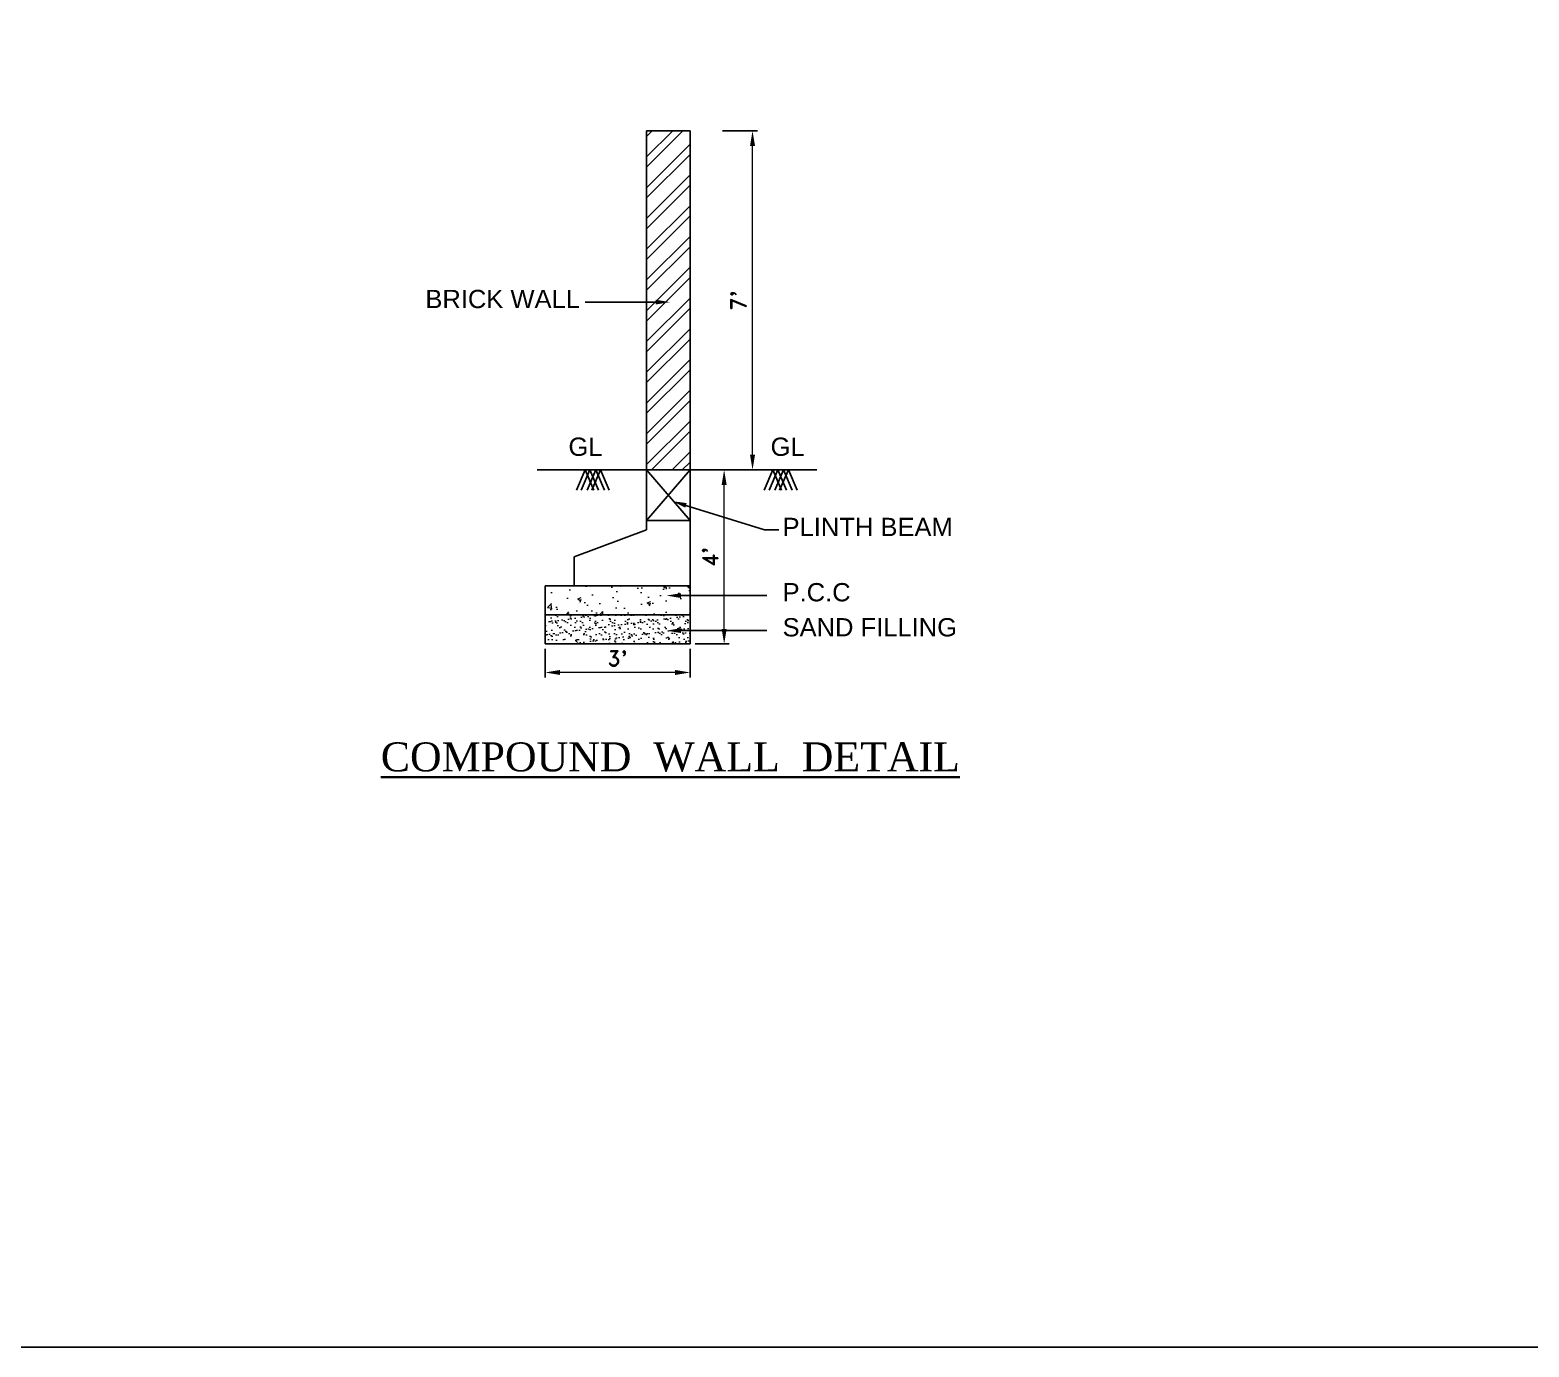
# Model space of a CAD drawing. Header units: metres. Extents: x 31037 to 31490, y -4422 to -3483.
# Drawn here: x 31291.28 to 31315.52, y -4230.29 to -4208.99 of the extents above; entities that cross this region are included whole.
import ezdxf

# ---------------------------------------------------------------- set-up
doc = ezdxf.new("R2010")
doc.units = ezdxf.units.M
doc.header["$LTSCALE"] = 30
doc.header["$MEASUREMENT"] = 0
doc.header["$PDMODE"] = 34
doc.layers.get('0').update_dxf_attribs({"color": 30, "lineweight": 40})
for name, color, linetype, lineweight in [('DIM', 5, 'Continuous', 25), ('HAT', 8, 'Continuous', 18), ('TEXT', 11, 'Continuous', 30)]:
    doc.layers.add(name, color=color, linetype=linetype, lineweight=lineweight)
doc.layers.add('txt', color=75, linetype='Continuous')
doc.styles.add('RD', font='romand.shx')
doc.styles.add('RT', font='romantic.ttf')
doc.styles.get("Standard").update_dxf_attribs({"font": 'times.ttf', "height": 0.05})
doc.styles.add('style4', font='arial.ttf')
doc.dimstyles.get("Standard").update_dxf_attribs({"dimtxt": 0.18, "dimasz": 0.18, "dimexe": 0.18, "dimexo": 0.0625, "dimgap": 0.09, "dimtad": 0, "dimtih": 1, "dimtoh": 1, "dimdec": 4, "dimzin": 0, "dimdsep": 46, "dimlunit": 4, "dimtxsty": 'Standard', "dimcen": 0.09, "dimadec": 0, "dimazin": 0, "dimtfac": 1, "dimtdec": 4, "dimtofl": 0, "dimtmove": 0, "dimatfit": 3, "dimfxl": 0, "dimtolj": 1, "dimtzin": 0, "dimarcsym": 0})

# ---------------------------------------------------------------- blocks, each defined once
blk = doc.blocks.new('*D7')
at = {"layer": 'Defpoints', "color": 0}
for p in [(91951.46060199667, -1583.316812071951), (91976.31310274413, -1583.316812071951), (91951.46060199667, -1718.278024989291)]:
    blk.add_point(p, dxfattribs=at)
at = {"layer": 'DIM', "color": 12, "lineweight": -2}
for p, q in [((91964.31310274413, -1583.316812071951), (91978.31310274413, -1583.316812071951)), ((91964.31310274413, -1718.278024989291), (91978.31310274413, -1718.278024989291))]:
    blk.add_line(p, q, dxfattribs=at)
at = {"layer": 'DIM', "color": 12, "lineweight": 15}
blk.add_line((91976.31310274413, -1712.278024989291), (91976.31310274413, -1589.316812071951), dxfattribs=at)
at = {"layer": 'DIM', "color": 12}
for points in [[(91975.31310274413, -1589.316812071951), (91977.31310274413, -1589.316812071951), (91976.31310274413, -1583.316812071951)], [(91975.31310274413, -1712.278024989291), (91977.31310274413, -1712.278024989291), (91976.31310274413, -1718.278024989291)]]:
    blk.add_solid(points, dxfattribs=at)
at = {"layer": 'DIM', "color": 3, "insert": (91970.74167417268, -1650.797418530606), "char_height": 6, "attachment_point": 5, "rotation": 90, "style": 'RD'}
blk.add_mtext("7'", dxfattribs=at)
blk = doc.blocks.new('*D8')
at = {"layer": 'Defpoints', "color": 0}
for p in [(91951.46060199667, -1718.278024989291), (91965.01860574953, -1718.278024989291), (91951.46060199667, -1787.533024989354)]:
    blk.add_point(p, dxfattribs=at)
at = {"layer": 'DIM', "color": 12, "lineweight": -2}
for p, q in [((91953.46060199667, -1718.278024989291), (91967.01860574953, -1718.278024989291)), ((91953.46060199667, -1787.533024989354), (91967.01860574953, -1787.533024989354))]:
    blk.add_line(p, q, dxfattribs=at)
at = {"layer": 'DIM', "color": 12, "lineweight": 15}
blk.add_line((91965.01860574953, -1781.533024989354), (91965.01860574953, -1724.278024989291), dxfattribs=at)
at = {"layer": 'DIM', "color": 12}
for points in [[(91964.01860574953, -1724.278024989291), (91966.01860574953, -1724.278024989291), (91965.01860574953, -1718.278024989291)], [(91964.01860574953, -1781.533024989354), (91966.01860574953, -1781.533024989354), (91965.01860574953, -1787.533024989354)]]:
    blk.add_solid(points, dxfattribs=at)
at = {"layer": 'DIM', "color": 3, "insert": (91959.44717717807, -1752.905524989308), "char_height": 6, "attachment_point": 5, "rotation": 90, "style": 'RD'}
blk.add_mtext("4'", dxfattribs=at)
blk = doc.blocks.new('*D9')
at = {"layer": 'Defpoints', "color": 0}
for p in [(91893.74810199664, -1787.533024989354), (91951.46060199667, -1787.533024989354), (91893.74810199664, -1798.895877366665)]:
    blk.add_point(p, dxfattribs=at)
at = {"layer": 'DIM', "color": 12, "lineweight": -2}
for p, q in [((91893.74810199664, -1789.533024989354), (91893.74810199664, -1800.895877366665)), ((91951.46060199667, -1789.533024989354), (91951.46060199667, -1800.895877366665))]:
    blk.add_line(p, q, dxfattribs=at)
at = {"layer": 'DIM', "color": 12, "lineweight": 15}
blk.add_line((91945.4606019967, -1798.895877366665), (91899.74810199664, -1798.895877366665), dxfattribs=at)
at = {"layer": 'DIM', "color": 12}
for points in [[(91899.74810199664, -1797.895877366665), (91899.74810199664, -1799.895877366665), (91893.74810199664, -1798.895877366665)], [(91945.4606019967, -1797.895877366665), (91945.4606019967, -1799.895877366665), (91951.46060199667, -1798.895877366665)]]:
    blk.add_solid(points, dxfattribs=at)
at = {"layer": 'DIM', "color": 3, "insert": (91922.60435199668, -1793.324448795237), "char_height": 6, "attachment_point": 5, "style": 'RD'}
blk.add_mtext("3'", dxfattribs=at)
blk = doc.blocks.new('7')
at = {"layer": 'HAT'}
h = blk.add_hatch(dxfattribs=at)
h.set_pattern_fill('ANSI32', color=256, scale=23.08500000002096, style=0)
h.set_pattern_definition([(45, (1939.758631001838, -102.2319179535443), (-6.121335016389848, 6.121335016389848), []), (45, (1943.839521005924, -102.2319179535443), (-6.121335016389848, 6.121335016389848), [])])
h.paths.add_polyline_path([(123.1064511823206, 254.9295302638857), (105.7927011823049, 254.9295302638857), (105.7927011823049, 119.9683173465455), (123.1064511823206, 119.9683173465455)])
h = blk.add_hatch(dxfattribs=at)
h.set_pattern_fill('AR-CONC', color=256, scale=1.923750000001745, style=0)
h.set_pattern_definition([(50, (-1398.3896783417, 61.04000531063502), (13.79829276279452, -1.207194196728769), [1.442812500001309, -15.8709375000144]), (355, (-1398.3896783417, 61.04000531063502), (-2.669228780382509, 14.47029617206711), [1.154250000001047, -12.69675000001152]), (100.4513999999999, (-1397.239820647693, 60.93940588238183), (11.12907423073359, 13.26309319040963), [1.22620190512611, -13.48822137961222]), (46.18419999999998, (-1398.3896783417, 64.88750531063852), (20.53104967295447, -3.184172038157373), [2.164218750001964, -23.80640625002161]), (96.63559999999995, (-1396.678757709771, 64.62215656722401), (17.9805737980095, 18.73959254146426), [1.839302915401659, -20.23232883751822]), (351.1842000000001, (-1398.3896783417, 64.88750531063852), (17.98055916952447, 18.73960658531794), [1.731375000001571, -19.04512500001729]), (21, (-1396.465928341698, 63.92563031063764), (11.48299941513933, -7.745380909181486), [1.442812500001309, -15.8709375000144]), (325.9999999999999, (-1396.465928341698, 63.92563031063764), (4.680778697845672, 13.9500739916015), [1.154250000001047, -12.69675000001152]), (71.45140000000002, (-1395.509012134367, 63.28018129021074), (16.16378281735108, 6.20468043046334), [1.226201905126113, -13.48822137961224]), (37.50000000000001, (-1398.3896783417, 61.04000531063502), (0.2339252166665916, 6.404045513085668), [0, -12.54285000001138, 0, -12.8891250000117, 0, -12.74484375001157]), (7.499999999999999, (-1398.3896783417, 61.04000531063502), (5.060800226547923, 7.587495307343793), [0, -7.34872500000667, 0, -12.25428750001112, 0, -4.857468750004409]), (327.5, (-1402.679640841699, 61.04000531063502), (10.26940911587604, -0.4338993449905252), [0, -4.809375000004366, 0, -15.00525000001362, 0, -19.91081250001807]), (317.5, (-1404.603390841716, 61.04000531063502), (11.21904393273434, 1.925769597619705), [0, -6.252187500005674, 0, -9.965025000009042, 0, -14.13956250001283])])
h.paths.add_polyline_path([(65.39395118226821, 73.79831734650361), (65.39395118226821, 62.25581734649313), (123.1064511823206, 62.25581734649313), (123.1064511823206, 73.79831734650361)])
h = blk.add_hatch(dxfattribs=at)
h.set_pattern_fill('AR-SAND', color=256, scale=1.923750000001745, style=0)
h.set_pattern_definition([(37.50000000000001, (-1398.3896783417, 61.04000531063502), (-0.1211834726634687, 3.706727225642428), [0, -2.924100000002654, 0, -3.270375000002968, 0, -3.126093750002837]), (7.499999999999999, (-1398.3896783417, 61.04000531063502), (3.40460793676188, 5.429103492990638), [0, -1.577475000001428, 0, -2.635537500002392, 0, -1.009968750000915]), (327.5, (-1400.755890841712, 61.04000531063502), (5.990830406549875, 0.0108866042417453), [0, -0.9618750000008732, 0, -3.462750000003143, 0, -4.520812500004104]), (317.5, (-1400.755890841712, 61.04000531063502), (5.783036055551197, 1.688428368043791), [0, -0.4809375000004368, 0, -2.27002500000206, 0, -2.597062500002357])])
h.paths.add_polyline_path([(65.39395118226821, 62.25581734649313), (65.39395118226821, 50.71331734648264), (123.1064511823206, 50.71331734648264), (123.1064511823206, 62.25581734649313)])
for p, q in [((105.7927011823049, 96.13286328526371), (105.7927011823049, 254.9295302638857)), ((105.7927011823049, 254.9295302638857), (123.1064511823206, 254.9295302638857)), ((123.1064511823206, 119.9683173465455), (123.1064511823206, 254.9295302638857)), ((109.3813664974877, 186.7435125151896), (81.35215191166208, 186.7435125151896)), ((62.29779170767869, 119.9683173465455), (105.7927011823049, 119.9683173465455)), ((81.3242082050565, 119.9683173465455), (77.86827762771281, 111.8671829730992)), ((83.24416827831008, 119.9683173465455), (79.78823770096642, 111.8671829730992)), ((81.3242082050565, 119.9683173465455), (84.78013878240019, 111.8671829730992)), ((85.54812607234635, 119.9683173465455), (82.09219549500266, 111.8671829730992)), ((83.24416827831008, 119.9683173465455), (86.70009885565375, 111.8671829730992)), ((87.46808614559995, 119.9683173465455), (84.01215556825626, 111.8671829730992)), ((85.54812607234635, 119.9683173465455), (89.00405664969006, 111.8671829730992)), ((87.46808614559995, 119.9683173465455), (90.92401672294365, 111.8671829730992)), ((123.1064511823206, 119.9683173465455), (105.7927011823049, 99.7689423465272)), ((105.7927011823049, 119.9683173465455), (123.1064511823206, 99.7689423465272)), ((105.7927011823049, 119.9683173465455), (123.1064511823206, 119.9683173465455)), ((123.1064511823206, 50.71331734648264), (123.1064511823206, 119.9683173465455)), ((123.1064511823206, 119.9683173465455), (173.609692232334, 119.9683173465455)), ((156.0703464150719, 119.9683173465455), (152.6144158377283, 111.8671829730992)), ((157.9903064883256, 119.9683173465455), (154.5343759109819, 111.8671829730992)), ((156.0703464150719, 119.9683173465455), (159.5262769924156, 111.8671829730992)), ((160.2942642823618, 119.9683173465455), (156.8383337050181, 111.8671829730992)), ((157.9903064883256, 119.9683173465455), (161.4462370656692, 111.8671829730992)), ((162.2142243556154, 119.9683173465455), (158.7582937782717, 111.8671829730992)), ((160.2942642823618, 119.9683173465455), (163.7501948597055, 111.8671829730992)), ((162.2142243556154, 119.9683173465455), (165.6701549329591, 111.8671829730992)), ((121.4770842667203, 105.8431302993485), (152.7021026673319, 96.17337623689308)), ((105.7927011823049, 96.13286328526371), (76.93645118227869, 85.34081734651409)), ((105.7927011823049, 99.7689423465272), (123.1064511823206, 99.7689423465272)), ((152.7021026673319, 96.17337623689308), (158.4733526673371, 96.17337623689308)), ((76.93645118227869, 85.34081734651409), (76.93645118227869, 73.79831734650361)), ((65.39395118226821, 73.79831734650361), (123.1064511823206, 73.79831734650361)), ((65.39395118226821, 73.79831734650361), (65.39395118226821, 50.71331734648264)), ((119.4948861766606, 69.94370704661196), (153.641448676688, 69.94370704661196)), ((65.39395118226821, 62.25581734649313), (123.1064511823206, 62.25581734649313)), ((119.4948861766606, 55.99651954659929), (153.641448676688, 55.99651954659929)), ((65.39395118226821, 50.71331734648264), (123.1064511823206, 50.71331734648264))]:
    blk.add_line(p, q)
for points in [[(109.3813664974877, 187.7053875151905), (109.3813664974877, 185.7816375151888), (115.152616497493, 186.7435125151896)], [(121.192542777746, 104.9243051491285), (121.7616257556947, 106.7619554495686), (115.9641333653999, 107.5503792332092)], [(119.4948861766606, 68.98183204661107), (119.4948861766606, 70.90558204661285), (113.7236361766554, 69.94370704661196)], [(119.4948861766606, 55.03464454659844), (119.4948861766606, 56.95839454660017), (113.7236361766554, 55.99651954659929)]]:
    blk.add_solid(points)
at = {"layer": 'TEXT'}
for s, height, style, p in [('BRICK WALL', 7.271775000003593, 'style4', (17.74317249329761, 184.3568482406699)), ('GL', 7.271775000003593, 'style4', (74.6870257264527, 125.5571422964349)), ('GL', 7.271775000003593, 'style4', (155.1431848559441, 125.5571422964349)), ('PLINTH BEAM', 7.271775000003593, 'style4', (159.9191213542944, 93.6281318227302)), ('P.C.C', 7.271775000003593, 'style4', (159.9191213542944, 67.65750682270664)), ('SAND FILLING', 7.271775000003593, 'style4', (159.9191213542944, 53.71031932269398)), ('%%uCOMPOUND  WALL  DETAIL', 11.54250000001048, 'RT', (0, 0))]:
    blk.add_text(s, height=height, dxfattribs=dict(at, style=style)).set_placement(p)
at = {"layer": 'DIM'}
for base, p1, p2, text, override, picture, middle in [((147.9589519297586, 254.9295302638857), (123.1064511823206, 119.9683173465455), (123.1064511823206, 254.9295302638857), "7'", {"dimscale": 2, "dimtxt": 3, "dimasz": 3, "dimexe": 1, "dimexo": 1, "dimgap": 1, "dimtad": 1, "dimtih": 0, "dimlfac": 4, "dimzin": 8, "dimlunit": 4, "dimtxsty": 'RD', "dimcen": 0.09375, "dimclrd": 12, "dimclre": 12, "dimclrt": 3, "dimtmove": 2}, '*D7', (142.3875233583239, 187.4489238052303)), ((136.6644549351476, 119.9683173465455), (123.1064511823206, 50.71331734648264), (123.1064511823206, 119.9683173465455), "4'", {"dimscale": 2, "dimtxt": 3, "dimasz": 3, "dimexe": 1, "dimexo": 1, "dimgap": 1, "dimtih": 0, "dimtoh": 0, "dimrnd": 0.5, "dimzin": 8, "dimlunit": 4, "dimpost": '\\X', "dimtxsty": 'RD', "dimclrd": 12, "dimclre": 12, "dimclrt": 3}, '*D8', (131.0930263637128, 85.34081734652888))]:
    dim = blk.add_linear_dim(base=base, p1=p1, p2=p2, angle=90, text=text, dimstyle='Standard', override=override, dxfattribs=at)
    dim.commit()
    dim.dimension.update_dxf_attribs({"geometry": picture, "text_midpoint": middle, "insert": (-91828.35415081435, 1838.246342335837)})
dim = blk.add_linear_dim(base=(65.39395118226821, 39.3504649691713), p1=(123.1064511823206, 50.71331734648264), p2=(65.39395118226821, 50.71331734648264), text="3'", dimstyle='Standard', override={"dimscale": 2, "dimtxt": 3, "dimasz": 3, "dimexe": 1, "dimexo": 1, "dimgap": 1, "dimtih": 0, "dimtoh": 0, "dimrnd": 0.5, "dimzin": 8, "dimlunit": 4, "dimpost": '\\X', "dimtxsty": 'RD', "dimclrd": 12, "dimclre": 12, "dimclrt": 3}, dxfattribs=at)
dim.commit()
dim.dimension.update_dxf_attribs({"geometry": '*D9', "text_midpoint": (94.2502011822944, 44.92189354059997), "insert": (-91828.35415081435, 1838.246342335837)})

msp = doc.modelspace()

# ---------------------------------------------------------------- linework, layer by layer
at = {"layer": 'DIM', "color": 0, "lineweight": 25}
msp.add_lwpolyline([(31232.08041599371, -4148.87447810019), (31336.3645994386, -4148.87447810019), (31336.3645994386, -4230.293206794866), (31232.08041599371, -4230.293206794866)], close=True, dxfattribs=at)

# ---------------------------------------------------------------- block references
at = {"layer": 'txt', "color": 0, "lineweight": 25, "xscale": 0.0406363952883794, "yscale": 0.0406363952883794, "zscale": 0.0406363952883794}
msp.add_blockref('7', (31296.95120219875, -4220.983813649569), dxfattribs=at)
msp.add_blockref('7', (31296.95120219875, -4220.983813649569), dxfattribs=at)
msp.add_blockref('7', (31296.95120219875, -4220.983813649569), dxfattribs=at)
msp.add_blockref('7', (31296.95120219875, -4220.983813649569), dxfattribs=at)

doc.saveas('drawing.dxf')
